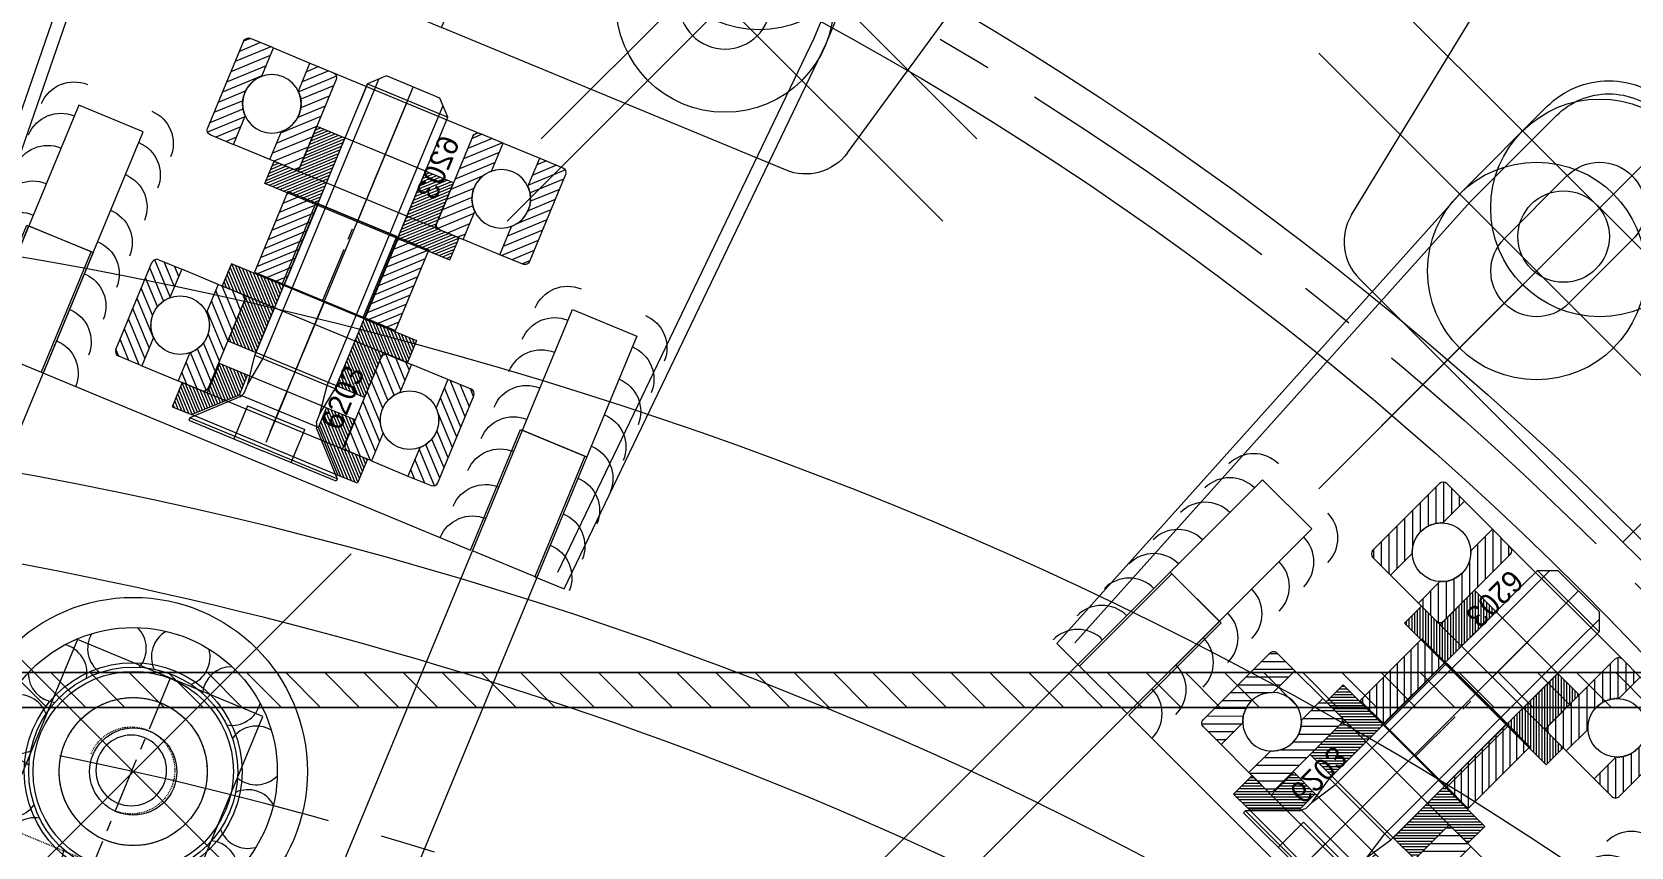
# Model space of a CAD drawing. Extents: x -3873 to 164127, y 7129 to 96529.
# Drawn here: x 84140.7 to 84324.3, y 64538.1 to 64631.7 of the extents above; entities that cross this region are included whole.
import ezdxf

# ---------------------------------------------------------------- set-up
doc = ezdxf.new("R2010")
doc.units = 0
doc.header["$PDMODE"] = 35
doc.header["$PDSIZE"] = 25
for name, pattern in [('CENTER', [50.8, 31.75, -6.35, 6.35, -6.35]), ('CENTRE', [50.8, 31.75, -6.35, 6.35, -6.35]), ('DASHED', [0.2068, 0.1655, -0.0413])]:
    doc.linetypes.add(name, pattern=pattern)
doc.layers.get('0').update_dxf_attribs({"linetype": 'CONTINUOUS'})
doc.layers.add('LAYOUT Kromeka', color=1, linetype='CONTINUOUS', lineweight=5)
pattern_1 = [(45, (-51801.0656, 3983.2469), (-1.122532015, 1.122532015), [])]
pattern_2 = [(135, (-61698.3186, -18096.7604), (-2.24506403, -2.24506403), [])]

# ---------------------------------------------------------------- blocks, each defined once
blk = doc.blocks.new('kilavuz-air-ust')
at = {"linetype": 'Continuous', "ltscale": 2}
for points, knots in [([(-132.1, -93.32, 36.52), (-124.22, -93.1, 36.52), (-116.34, -93.14, 36.52), (-101.74, -93.68, 36.52), (-94.99, -94.12, 36.52), (-82.99, -95.23, 36.52), (-77.72, -95.84, 36.52), (-67.25, -97.27, 36.52), (-62.05, -98.09, 36.52), (-49.79, -100.31, 36.52), (-42.77, -101.79, 36.52), (-28.35, -105.27, 36.52), (-20.96, -107.29, 36.52), (-6.39, -111.77, 36.52), (0.78, -114.21, 36.52), (14.86, -119.47, 36.52), (21.76, -122.29, 36.52), (35.31, -128.26, 36.52), (41.95, -131.42, 36.52), (54.93, -138.03, 36.52), (61.27, -141.49, 36.52), (79.88, -152.27, 36.52), (91.7, -160, 36.52), (114.18, -176.27, 36.52), (124.85, -184.83, 36.52), (143.15, -200.86, 36.52), (150.96, -208.23, 36.52), (165.95, -223.32, 36.52), (173.11, -231.05, 36.52), (186.84, -246.78, 36.52), (193.4, -254.79, 36.52), (207.41, -272.96, 36.52), (214.72, -283.17, 36.52), (228.57, -303.93, 36.52), (235.12, -314.48, 36.52), (247.5, -335.85, 36.52), (253.34, -346.68, 36.52), (264.37, -368.61, 36.52), (269.56, -379.7, 36.52), (279.33, -402.11, 36.52), (283.92, -413.44, 36.52), (292.5, -436.3, 36.52), (296.51, -447.83, 36.52), (305.55, -476.03, 36.52), (310.31, -492.79, 36.52), (318.74, -526.61, 36.52), (322.42, -543.68, 36.52), (325.91, -562.7, 36.52), (326.24, -564.53, 36.52), (327.21, -570.03, 36.52), (327.84, -573.7, 36.52), (328.63, -578.52, 36.52), (328.81, -579.66, 36.52), (329.15, -581.78, 36.52), (329.3, -582.75, 36.52), (329.53, -584.23, 36.52), (329.61, -584.73, 36.52), (329.76, -585.71, 36.52), (329.83, -586.18, 36.52), (330.05, -587.62, 36.52), (330.18, -588.56, 36.52), (330.44, -590.6, 36.52), (330.57, -591.69, 36.52), (330.83, -594.18, 36.52), (330.96, -595.57, 36.52), (331.22, -598.8, 36.52), (331.35, -600.63, 36.52), (331.77, -607.25, 36.52), (332.05, -613.01, 36.52), (332.38, -621.79, 36.52), (332.43, -623.09, 36.52), (332.56, -627.13, 36.52), (332.66, -630.03, 36.52), (332.79, -634.66, 36.52), (332.84, -636.23, 36.52), (332.95, -640.39, 36.52), (333.02, -643.1, 36.52), (333.08, -645.4, 36.52)], [0, 0, 0, 0, 0.036533, 0.036533, 0.067928, 0.067928, 0.092676, 0.092676, 0.117424, 0.117424, 0.151278, 0.151278, 0.187913, 0.187913, 0.224548, 0.224548, 0.261183, 0.261183, 0.297817, 0.297817, 0.334452, 0.334452, 0.407721, 0.407721, 0.480991, 0.480991, 0.540076, 0.540076, 0.599161, 0.599161, 0.658246, 0.658246, 0.730999, 0.730999, 0.803752, 0.803752, 0.876505, 0.876505, 0.949258, 0.949258, 1.022011, 1.022011, 1.094764, 1.094764, 1.198431, 1.198431, 1.302097, 1.302097, 1.313136, 1.313136, 1.335214, 1.335214, 1.342067, 1.342067, 1.347928, 1.347928, 1.350909, 1.350909, 1.353891, 1.353891, 1.359853, 1.359853, 1.365683, 1.365683, 1.371514, 1.371514, 1.377344, 1.377344, 1.389897, 1.389897, 1.391978, 1.391978, 1.396139, 1.396139, 1.398159, 1.398159, 1.401334, 1.401334, 1.401334, 1.401334]), ([(-131.83, -103.32, 36.52), (-124.32, -103.11, 36.52), (-116.82, -103.14, 36.52), (-102.89, -103.64, 36.52), (-96.46, -104.04, 36.52), (-83.35, -105.23, 36.52), (-76.69, -106.02, 36.52), (-63.47, -107.97, 36.52), (-56.9, -109.13, 36.52), (-43.89, -111.79, 36.52), (-37.46, -113.3, 36.52), (-24.74, -116.63, 36.52), (-18.46, -118.47, 36.52), (-6.07, -122.44, 36.52), (0.03, -124.58, 36.52), (12.05, -129.13, 36.52), (17.96, -131.55, 36.52), (32.57, -137.96, 36.52), (41.13, -142.11, 36.52), (57.75, -150.92, 36.52), (65.82, -155.58, 36.52), (81.45, -165.33, 36.52), (89.02, -170.43, 36.52), (107.91, -184.04, 36.52), (118.88, -192.84, 36.52), (138.42, -210.06, 36.52), (147.13, -218.4, 36.52), (162.16, -233.92, 36.52), (168.62, -241.02, 36.52), (181.04, -255.47, 36.52), (186.99, -262.82, 36.52), (199.76, -279.47, 36.52), (206.44, -288.82, 36.52), (219.59, -308.45, 36.52), (226.01, -318.75, 36.52), (238.35, -339.96, 36.52), (244.26, -350.9, 36.52), (255.42, -373.05, 36.52), (260.66, -384.27, 36.52), (272.38, -411.23, 36.52), (278.58, -427.09, 36.52), (289.86, -459.23, 36.52), (294.95, -475.51, 36.52), (304.07, -508.4, 36.52), (308.1, -525.01, 36.52), (312.27, -544.84, 36.52), (312.9, -547.92, 36.52), (314.73, -557.18, 36.52), (315.89, -563.36, 36.52), (317.35, -571.7, 36.52), (317.71, -573.83, 36.52), (318.28, -577.21, 36.52), (318.48, -578.45, 36.52), (318.86, -580.77, 36.52), (319.03, -581.85, 36.52), (319.33, -583.73, 36.52), (319.46, -584.52, 36.52), (319.66, -585.8, 36.52), (319.73, -586.29, 36.52), (319.88, -587.23, 36.52), (319.95, -587.68, 36.52), (320.17, -589.21, 36.52), (320.32, -590.26, 36.52), (320.58, -592.33, 36.52), (320.69, -593.31, 36.52), (320.91, -595.55, 36.52), (321.03, -596.81, 36.52), (321.26, -599.73, 36.52), (321.38, -601.39, 36.52), (321.86, -608.93, 36.52), (322.22, -616.71, 36.52), (322.61, -628.83, 36.52), (322.65, -630.03, 36.52), (322.76, -633.74, 36.52), (322.84, -636.36, 36.52), (322.97, -641.37, 36.52), (323.03, -643.67, 36.52), (323.09, -645.69, 36.52)], [0, 0, 0, 0, 0.035766, 0.035766, 0.066568, 0.066568, 0.098779, 0.098779, 0.13099, 0.13099, 0.163202, 0.163202, 0.195413, 0.195413, 0.227624, 0.227624, 0.259835, 0.259835, 0.308584, 0.308584, 0.357333, 0.357333, 0.406082, 0.406082, 0.483154, 0.483154, 0.551093, 0.551093, 0.606202, 0.606202, 0.661312, 0.661312, 0.729146, 0.729146, 0.801471, 0.801471, 0.876134, 0.876134, 0.950797, 0.950797, 1.053674, 1.053674, 1.156552, 1.156552, 1.259429, 1.259429, 1.27832, 1.27832, 1.316101, 1.316101, 1.32908, 1.32908, 1.33663, 1.33663, 1.343198, 1.343198, 1.348022, 1.348022, 1.350955, 1.350955, 1.353887, 1.353887, 1.361017, 1.361017, 1.366435, 1.366435, 1.371852, 1.371852, 1.377269, 1.377269, 1.393438, 1.393438, 1.395152, 1.395152, 1.398581, 1.398581, 1.401334, 1.401334, 1.401334, 1.401334])]:
    blk.add_open_spline(points, degree=3, knots=knots, dxfattribs=at)
at = {"linetype": 'CENTER', "ltscale": 2}
blk.add_open_spline([(-131.97, -98.32, 36.52), (-124.33, -98.11, 36.52), (-116.7, -98.14, 36.52), (-103.58, -98.61, 36.52), (-98.08, -98.94, 36.52), (-87.72, -99.78, 36.52), (-82.87, -100.28, 36.52), (-73.22, -101.47, 36.52), (-68.42, -102.15, 36.52), (-54.05, -104.51, 36.52), (-44.54, -106.46, 36.52), (-28.9, -110.32, 36.52), (-22.67, -112.03, 36.52), (-10.35, -115.76, 36.52), (-4.27, -117.78, 36.52), (7.7, -122.08, 36.52), (13.59, -124.37, 36.52), (27.28, -130.08, 36.52), (34.99, -133.61, 36.52), (50.03, -141.08, 36.52), (57.36, -145.02, 36.52), (74.68, -155.02, 36.52), (84.46, -161.27, 36.52), (102.86, -174.09, 36.52), (111.5, -180.63, 36.52), (126.05, -192.51, 36.52), (132.1, -197.74, 36.52), (143.83, -208.41, 36.52), (149.51, -213.86, 36.52), (162.16, -226.61, 36.52), (169.02, -233.99, 36.52), (184.38, -251.53, 36.52), (192.67, -261.81, 36.52), (206.58, -280.41, 36.52), (212.38, -288.65, 36.52), (223.47, -305.32, 36.52), (228.75, -313.74, 36.52), (238.86, -330.76, 36.52), (243.68, -339.37, 36.52), (252.9, -356.78, 36.52), (257.3, -365.58, 36.52), (267.82, -387.85, 36.52), (273.68, -401.42, 36.52), (284.55, -428.92, 36.52), (289.55, -442.83, 36.52), (298.74, -470.93, 36.52), (302.93, -485.13, 36.52), (310.52, -513.76, 36.52), (313.92, -528.2, 36.52), (317.59, -545.88, 36.52), (318.22, -549.04, 36.52), (320.08, -558.52, 36.52), (321.24, -564.86, 36.52), (322.57, -572.56, 36.52), (322.8, -573.92, 36.52), (323.48, -577.98, 36.52), (323.92, -580.69, 36.52), (324.45, -584.09, 36.52), (324.56, -584.78, 36.52), (324.82, -586.48, 36.52), (324.97, -587.43, 36.52), (325.24, -589.35, 36.52), (325.37, -590.33, 36.52), (325.65, -592.71, 36.52), (325.8, -594.14, 36.52), (326.11, -597.58, 36.52), (326.27, -599.59, 36.52), (326.59, -604.39, 36.52), (326.74, -607.18, 36.52), (327.24, -617.34, 36.52), (327.57, -626.36, 36.52), (327.96, -640.79, 36.52), (328.02, -643.34, 36.52), (328.09, -645.54, 36.52)], degree=3, knots=[0, 0, 0, 0, 0.035866, 0.035866, 0.06185, 0.06185, 0.084892, 0.084892, 0.107934, 0.107934, 0.154268, 0.154268, 0.185597, 0.185597, 0.216926, 0.216926, 0.248256, 0.248256, 0.290883, 0.290883, 0.33351, 0.33351, 0.394325, 0.394325, 0.452591, 0.452591, 0.496469, 0.496469, 0.540347, 0.540347, 0.59739, 0.59739, 0.673588, 0.673588, 0.7326, 0.7326, 0.791328, 0.791328, 0.850056, 0.850056, 0.908783, 0.908783, 0.997459, 0.997459, 1.086135, 1.086135, 1.174811, 1.174811, 1.263486, 1.263486, 1.28271, 1.28271, 1.321156, 1.321156, 1.329347, 1.329347, 1.345729, 1.345729, 1.349852, 1.349852, 1.356021, 1.356021, 1.362189, 1.362189, 1.369262, 1.369262, 1.376334, 1.376334, 1.383407, 1.383407, 1.398316, 1.398316, 1.401334, 1.401334, 1.401334, 1.401334], dxfattribs=at)
blk = doc.blocks.new('AIR-SENSORU-UST')
at = {"linetype": 'Continuous', "ltscale": 0.5}
h = blk.add_hatch(dxfattribs=at)
h.set_pattern_fill('ANSI31', color=256, angle=90, style=0)
h.set_pattern_definition([(135, (6446.3593, -16022.2816), (-2.24506403, -2.24506403), [])])
h.paths.add_polyline_path([(1943.87, -594.74), (1947.87, -594.74), (1947.87, 596.42), (1943.87, 596.42)])
at = {"linetype": 'Continuous', "ltscale": 0.2}
for p, q in [((1947.87, 600.42), (1947.87, -598.74)), ((1943.87, -594.74), (1943.87, 596.42)), ((1947.87, -594.74), (1947.87, 596.42))]:
    blk.add_line(p, q, dxfattribs=at)
at = {"linetype": 'Continuous', "ltscale": 0.2, "elevation": 10.95}
blk.add_lwpolyline([(1943.87, -594.74), (1947.87, -594.74), (1947.87, 596.42), (1943.87, 596.42)], close=True, dxfattribs=at)
blk = doc.blocks.new('disli-M4-T192-ust')
at = {"linetype": 'Continuous'}
for radius in [389, 380]:
    blk.add_circle((0, 0), radius, dxfattribs=at)
at = {"linetype": 'CENTER'}
blk.add_circle((0, 0), 385, dxfattribs=at)
blk = doc.blocks.new('kepce-yeni-ust')
for p in [(-16.87, 42.77), (-16.49, -42.73)]:
    blk.add_line(p, (-16.49, 0.02))
at = {"linetype": 'CENTRE', "ltscale": 0.2}
blk.add_line((-16.49, 0.02, 73.03), (-135.9, 0.02, 73.03), dxfattribs=at)
at = {"linetype": 'Continuous', "ltscale": 0.2}
blk.add_line((-21.04, -48.55), (-128.87, -74.75), dxfattribs=at)
at = {"ltscale": 0.2}
blk.add_lwpolyline([(-16.49, 0.02), (-16.49, 0.02)], dxfattribs=at)
blk.add_lwpolyline([(-16.49, 0.02), (-16.49, 0.02)], dxfattribs=at)
blk.add_circle((-36.49, -29.58, -73.03), 5.25)
blk.add_arc((-22.49, -42.73), 6, 284, 0)
blk = doc.blocks.new('6203 burcu-yan')
at = {"linetype": 'Continuous', "ltscale": 0.2}
for radius in [11.5, 5.01]:
    blk.add_circle((0, 0), radius, dxfattribs=at)
at = {"linetype": 'DASHED', "ltscale": 0.2}
blk.add_circle((0, 0), 8.5, dxfattribs=at)
at = {"linetype": 'Continuous', "ltscale": 0.2}
blk.add_point((0, 0), dxfattribs=at)
blk = doc.blocks.new('araba-govde-YENI-ust')
at = {"ltscale": 0.2}
h = blk.add_hatch(dxfattribs=at)
h.set_pattern_fill('ANSI31', color=256, scale=0.5, style=0)
h.set_pattern_definition(pattern_1)
h.paths.add_polyline_path([(-15.02, 14.59), (4.97, 14.59), (4.97, 18.19), (-80.02, 18.06), (-80.02, 14.59), (-60.02, 14.59), (-60.02, 13.66), (-15.02, 13.66)])
h = blk.add_hatch(dxfattribs=at)
h.set_pattern_fill('ANSI31', color=256, scale=0.5, style=0)
h.set_pattern_definition(pattern_1)
h.paths.add_polyline_path([(-80.02, -14.21), (-80.02, -17.68), (4.97, -17.81), (4.97, -14.21), (-15.02, -14.21), (-15.02, -13.28), (-60.02, -13.28), (-60.02, -14.21)])
at = {"linetype": 'DASHED', "ltscale": 0.2}
for p, q in [((-94.11, 11.7, 83.99), (-94.11, -11.32, 83.99)), ((-9, 11.7, -36.52), (-9, -11.32, -36.52)), ((-1, 11.7, -36.52), (-1, -11.32, -36.52))]:
    blk.add_line(p, q, dxfattribs=at)
at = {"linetype": 'Continuous', "ltscale": 0.2}
for p, q in [((-8, 11.7, 109.55), (-8, -11.32, 109.55)), ((-2, 11.7, 109.55), (-2, -11.32, 109.55))]:
    blk.add_line(p, q, dxfattribs=at)
at = {"linetype": 'CENTRE', "ltscale": 0.2}
for p, q in [((-5, 11.7, -109.55), (-5, -11.32, 109.55)), ((-117.11, 0.19, 146.07), (4.97, 0.19))]:
    blk.add_line(p, q, dxfattribs=at)
at = {"linetype": 'Continuous', "ltscale": 0.2, "elevation": 109.55}
for points in [[(-80.03, -17.81), (-80.03, 18.19), (4.97, 18.19), (4.97, -17.81)], [(-117.11, -11.32), (-117.11, 11.7), (4.97, 11.7), (4.97, -11.32)]]:
    blk.add_lwpolyline(points, close=True, dxfattribs=at)
at = {"linetype": 'Continuous', "ltscale": 0.2}
for points, elevation in [([(-80.03, 18.19), (-80.02, 14.64)], 146.07), ([(-80.02, 18.19), (-80.02, 14.59), (-60.02, 14.59), (-60.02, 13.66), (-15.02, 13.66), (-15.02, 14.59), (4.97, 14.59), (4.97, 18.19), (-80.03, 18.06)], 109.55), ([(-80.02, -17.81), (-80.02, -14.21), (-60.02, -14.21), (-60.02, -13.28), (-15.02, -13.28), (-15.02, -14.21), (4.97, -14.21), (4.97, -17.81), (-80.03, -17.68)], 109.55)]:
    blk.add_lwpolyline(points, dxfattribs=dict(at, elevation=elevation))
for points in [[(-80.02, 14.64), (-80.02, 14.59), (-60.02, 14.59), (-60.02, 13.66), (-15.02, 13.66), (-15.02, 14.59), (4.97, 14.59)], [(-80.02, -14.21), (-80.02, -14.21), (-60.02, -14.21), (-60.02, -13.28), (-15.02, -13.28), (-15.02, -14.21), (4.97, -14.21)]]:
    blk.add_lwpolyline(points, dxfattribs=at)
blk.add_circle((-105.59, 0.26, 182.58), 4.06, dxfattribs=at)
at = {"linetype": 'DASHED', "ltscale": 0.2}
blk.add_arc((-105.59, 0.26, 182.58), 5, 90, 0, dxfattribs=at)
blk = doc.blocks.new('6203-ust')
at = {"ltscale": 0.5}
for radius in [20, 16.54, 12, 8.5]:
    blk.add_circle((0, 0), radius, dxfattribs=at)
at = {"linetype": 'Continuous', "ltscale": 0.2}
for centre, start, end in [((-7.13, 12.34), 342.8888, 67.9516), ((0, 14.25), 142.0484, 227.1112), ((0, 14.25), 312.8888, 37.9516), ((7.12, 12.34), 112.0484, 197.1112), ((-7.13, 12.34), 172.0484, 257.1112), ((7.12, 12.34), 282.8888, 7.9516), ((-12.34, 7.12), 12.8888, 97.9516), ((12.34, 7.12), 82.0484, 167.1112), ((-12.34, 7.12), 202.0484, 287.1112), ((12.34, 7.12), 252.8888, 337.9516), ((-14.25, 0), 42.8888, 127.9516), ((14.25, 0), 52.0484, 137.1112), ((-14.25, 0), 232.0484, 317.1112), ((14.25, 0), 222.8888, 307.9516), ((-12.34, -7.13), 72.8888, 157.9516), ((12.34, -7.13), 22.0484, 107.1112), ((-12.34, -7.13), 262.0484, 347.1112), ((-7.13, -12.34), 102.8888, 187.9516), ((7.12, -12.34), 352.0484, 77.1112), ((12.34, -7.13), 192.8888, 277.9516), ((-7.13, -12.34), 292.0484, 17.1112), ((0, -14.25), 132.8888, 217.9516), ((0, -14.25), 322.0484, 47.1112), ((7.12, -12.34), 162.8888, 247.9516)]:
    blk.add_arc(centre, 3.37, start, end, dxfattribs=at)
at = {"linetype": 'Continuous', "ltscale": 0.2, "insert": (-4.36, -16.84), "char_height": 2.5, "width": 18.5007, "attachment_point": 1}
blk.add_mtext('{6203}', dxfattribs=at)
blk = doc.blocks.new('6203-yan')
for p, q in [((-6, 16.86, -36.52), (-2.86, 20, -36.52)), ((-6, 18.13, -36.52), (-4.13, 20, -36.52)), ((-6, 19.39, -36.52), (-5.39, 20, -36.52)), ((-6, 16.54, -36.52), (-6, 19.4, -36.52)), ((-5.4, 20, -36.52), (5.4, 20, -36.52)), ((-5.05, 16.54, -36.52), (-1.59, 20, -36.52)), ((-3.78, 16.54, -36.52), (-0.32, 20, -36.52)), ((-2.51, 16.54, -36.52), (0.95, 20, -36.52)), ((-0.17, 17.62, -36.52), (2.21, 20, -36.52)), ((0.96, 17.48, -36.52), (3.48, 20, -36.52)), ((1.83, 17.08, -36.52), (4.75, 20, -36.52)), ((2.56, 16.54, -36.52), (5.83, 19.82, -36.52)), ((3.82, 16.54, -36.52), (6, 18.72, -36.52)), ((6, 19.4, -36.52), (6, 16.54, -36.52)), ((-2.48, 16.54, -36.52), (-6, 16.54, -36.52)), ((-6, 16.54, -36.52), (-6, 12, -36.52)), ((6, 16.54, -36.52), (2.48, 16.54, -36.52)), ((5.09, 16.54, -36.52), (6, 17.45, -36.52)), ((6, 12, -36.52), (6, 16.54, -36.52)), ((-2.51, 12, -36.52), (-6, 12, -36.52)), ((-6, 12, -36.52), (-6, 9.1, -36.52)), ((-6, 9.65, -36.52), (-3.65, 12, -36.52)), ((-6, 10.92, -36.52), (-4.92, 12, -36.52)), ((-5.76, 8.62, -36.52), (-2.45, 11.93, -36.52)), ((-4.62, 8.5, -36.52), (-1.75, 11.37, -36.52)), ((-0.81, 8.5, -36.52), (2.69, 12, -36.52)), ((0.46, 8.5, -36.52), (3.96, 12, -36.52)), ((1.72, 8.5, -36.52), (5.22, 12, -36.52)), ((6, 12, -36.52), (2.51, 12, -36.52)), ((2.99, 8.5, -36.52), (6, 11.51, -36.52)), ((6, 9.1, -36.52), (6, 12, -36.52)), ((-3.35, 8.5, -36.52), (-0.86, 10.99, -36.52)), ((-2.08, 8.5, -36.52), (0.31, 10.89, -36.52)), ((4.26, 8.5, -36.52), (6, 10.24, -36.52)), ((-6, 9.1), (-6, -9.1)), ((-5.4, 8.5, -36.52), (5.4, 8.5, -36.52)), ((5.54, 8.52, -36.52), (5.98, 8.96, -36.52)), ((6, -9.1), (6, 9.1)), ((-6, 0), (6, 0)), ((-6, -11.9, -36.52), (-2.6, -8.5, -36.52)), ((-6, -10.63, -36.52), (-3.87, -8.5, -36.52)), ((-6, -9.37, -36.52), (-5.13, -8.5, -36.52)), ((-6, -12, -36.52), (-6, -9.1, -36.52)), ((-5.4, -8.5, -36.52), (5.4, -8.5, -36.52)), ((-4.83, -12, -36.52), (-1.33, -8.5, -36.52)), ((-3.56, -12, -36.52), (-0.06, -8.5, -36.52)), ((-1.55, -11.25, -36.52), (1.21, -8.5, -36.52)), ((0.1, -10.88, -36.52), (2.47, -8.5, -36.52)), ((1.16, -11.08, -36.52), (3.74, -8.5, -36.52)), ((1.99, -11.52, -36.52), (5.01, -8.5, -36.52)), ((2.78, -12, -36.52), (5.94, -8.84, -36.52)), ((6, -9.1, -36.52), (6, -12, -36.52)), ((4.05, -12, -36.52), (6, -10.05, -36.52)), ((-6, -12, -36.52), (-6, -16.54, -36.52)), ((-2.51, -12, -36.52), (-6, -12, -36.52)), ((6, -12, -36.52), (2.51, -12, -36.52)), ((5.31, -12, -36.52), (6, -11.31, -36.52)), ((6, -16.54, -36.52), (6, -12, -36.52)), ((-6, -16.54, -36.52), (-6, -19.4, -36.52)), ((-2.48, -16.54, -36.52), (-6, -16.54, -36.52)), ((-6, -18.64, -36.52), (-3.9, -16.54, -36.52)), ((-6, -17.37, -36.52), (-5.17, -16.54, -36.52)), ((-5.87, -19.78, -36.52), (-2.63, -16.54, -36.52)), ((-4.82, -20, -36.52), (-1.88, -17.05, -36.52)), ((-3.55, -20, -36.52), (-1.02, -17.46, -36.52)), ((-2.29, -20, -36.52), (0.09, -17.62, -36.52)), ((-1.02, -20, -36.52), (2.06, -16.92, -36.52)), ((0.25, -20, -36.52), (3.71, -16.54, -36.52)), ((1.52, -20, -36.52), (4.98, -16.54, -36.52)), ((6, -16.54, -36.52), (2.48, -16.54, -36.52)), ((2.79, -20, -36.52), (6, -16.79, -36.52)), ((4.05, -20, -36.52), (6, -18.05, -36.52)), ((6, -19.4, -36.52), (6, -16.54, -36.52)), ((-5.4, -20, -36.52), (5.4, -20, -36.52)), ((5.32, -20, -36.52), (6, -19.32, -36.52))]:
    blk.add_line(p, q)
for centre in [(0, 14.25, -36.52), (0, -14.25, -36.52)]:
    blk.add_circle(centre, 3.37)
for centre, radius, start, end in [((-5.4, 19.4, -36.52), 0.6, 90, 180), ((5.4, 19.4, -36.52), 0.6, 0, 90), ((0, 14.25), 3.37, 135.6758, 137.2485), ((0, 14.25), 3.37, 132.0758, 133.8758), ((0, 14.25), 3.37, 128.4758, 130.2758), ((0, 14.25), 3.37, 124.8758, 126.6758), ((0, 14.25), 3.37, 121.2758, 123.0758), ((0, 14.25), 3.37, 117.6758, 119.4758), ((0, 14.25), 3.37, 114.0758, 115.8758), ((0, 14.25), 3.37, 110.4758, 112.2758), ((0, 14.25), 3.37, 106.8758, 108.6758), ((0, 14.25), 3.37, 103.2758, 105.0758), ((0, 14.25), 3.37, 99.6758, 101.4758), ((0, 14.25), 3.37, 96.0758, 97.8758), ((0, 14.25), 3.37, 92.4758, 94.2758), ((0, 14.25), 3.37, 88.8758, 90.6758), ((0, 14.25), 3.37, 85.2758, 87.0758), ((0, 14.25), 3.37, 81.6758, 83.4758), ((0, 14.25), 3.37, 78.0758, 79.8758), ((0, 14.25), 3.37, 74.4758, 76.2758), ((0, 14.25), 3.37, 70.8758, 72.6758), ((0, 14.25), 3.37, 67.2758, 69.0758), ((0, 14.25), 3.37, 63.6758, 65.4758), ((0, 14.25), 3.37, 60.0758, 61.8758), ((0, 14.25), 3.37, 56.4758, 58.2758), ((0, 14.25), 3.37, 52.8758, 54.6758), ((0, 14.25), 3.37, 49.2758, 51.0758), ((0, 14.25), 3.37, 45.6758, 47.4758), ((0, 14.25), 3.37, 42.7515, 43.8758), ((0, 14.25), 3.37, 221.8331, 223.4166), ((0, 14.25), 3.37, 225.2166, 227.0166), ((0, 14.25), 3.37, 228.8166, 230.6166), ((0, 14.25), 3.37, 232.4166, 234.2166), ((0, 14.25), 3.37, 236.0166, 237.8166), ((0, 14.25), 3.37, 239.6166, 241.4166), ((0, 14.25), 3.37, 243.2166, 245.0166), ((0, 14.25), 3.37, 246.8166, 248.6166), ((0, 14.25), 3.37, 250.4166, 252.2166), ((0, 14.25), 3.37, 286.4166, 288.2166), ((0, 14.25), 3.37, 290.0166, 291.8166), ((0, 14.25), 3.37, 293.6166, 295.4166), ((0, 14.25), 3.37, 297.2166, 299.0166), ((0, 14.25), 3.37, 300.8166, 302.6166), ((0, 14.25), 3.37, 304.4166, 306.2166), ((0, 14.25), 3.37, 308.0166, 309.8166), ((0, 14.25), 3.37, 311.6166, 313.4166), ((0, 14.25), 3.37, 315.2166, 318.1669), ((0, 14.25), 3.37, 254.0166, 255.8166), ((0, 14.25), 3.37, 257.6166, 259.4166), ((0, 14.25), 3.37, 261.2166, 263.0166), ((0, 14.25), 3.37, 264.8166, 266.6166), ((0, 14.25), 3.37, 268.4166, 270.2166), ((0, 14.25), 3.37, 272.0166, 273.8166), ((0, 14.25), 3.37, 275.6166, 277.4166), ((0, 14.25), 3.37, 279.2166, 281.0166), ((0, 14.25), 3.37, 282.8166, 284.6166), ((-5.4, 9.1, -36.52), 0.6, 180, 270), ((5.4, 9.1, -36.52), 0.6, 270, 0), ((-5.4, -9.1, -36.52), 0.6, 90, 180), ((5.4, -9.1, -36.52), 0.6, 0, 90), ((0, -14.25), 3.37, 102.8166, 104.6166), ((0, -14.25), 3.37, 99.2166, 101.0166), ((0, -14.25), 3.37, 95.6166, 97.4166), ((0, -14.25), 3.37, 92.0166, 93.8166), ((0, -14.25), 3.37, 88.4166, 90.2166), ((0, -14.25), 3.37, 84.8166, 86.6166), ((0, -14.25), 3.37, 81.2166, 83.0166), ((0, -14.25), 3.37, 77.6166, 79.4166), ((0, -14.25), 3.37, 74.0166, 75.8166), ((0, -14.25), 3.37, 135.2166, 138.1669), ((0, -14.25), 3.37, 131.6166, 133.4166), ((0, -14.25), 3.37, 128.0166, 129.8166), ((0, -14.25), 3.37, 124.4166, 126.2166), ((0, -14.25), 3.37, 120.8166, 122.6166), ((0, -14.25), 3.37, 117.2166, 119.0166), ((0, -14.25), 3.37, 113.6166, 115.4166), ((0, -14.25), 3.37, 110.0166, 111.8166), ((0, -14.25), 3.37, 106.4166, 108.2166), ((0, -14.25), 3.37, 70.4166, 72.2166), ((0, -14.25), 3.37, 66.8166, 68.6166), ((0, -14.25), 3.37, 63.2166, 65.0166), ((0, -14.25), 3.37, 59.6166, 61.4166), ((0, -14.25), 3.37, 56.0166, 57.8166), ((0, -14.25), 3.37, 52.4166, 54.2166), ((0, -14.25), 3.37, 48.8166, 50.6166), ((0, -14.25), 3.37, 45.2166, 47.0166), ((0, -14.25), 3.37, 41.8331, 43.4166), ((0, -14.25), 3.37, 222.7515, 223.8758), ((0, -14.25), 3.37, 225.6758, 227.4758), ((0, -14.25), 3.37, 229.2758, 231.0758), ((0, -14.25), 3.37, 232.8758, 234.6758), ((0, -14.25), 3.37, 236.4758, 238.2758), ((0, -14.25), 3.37, 240.0758, 241.8758), ((0, -14.25), 3.37, 243.6758, 245.4758), ((0, -14.25), 3.37, 247.2758, 249.0758), ((0, -14.25), 3.37, 250.8758, 252.6758), ((0, -14.25), 3.37, 254.4758, 256.2758), ((0, -14.25), 3.37, 258.0758, 259.8758), ((0, -14.25), 3.37, 261.6758, 263.4758), ((0, -14.25), 3.37, 265.2758, 267.0758), ((0, -14.25), 3.37, 268.8758, 270.6758), ((0, -14.25), 3.37, 272.4758, 274.2758), ((0, -14.25), 3.37, 276.0758, 277.8758), ((0, -14.25), 3.37, 279.6758, 281.4758), ((0, -14.25), 3.37, 283.2758, 285.0758), ((0, -14.25), 3.37, 286.8758, 288.6758), ((0, -14.25), 3.37, 290.4758, 292.2758), ((0, -14.25), 3.37, 294.0758, 295.8758), ((0, -14.25), 3.37, 297.6758, 299.4758), ((0, -14.25), 3.37, 301.2758, 303.0758), ((0, -14.25), 3.37, 304.8758, 306.6758), ((0, -14.25), 3.37, 308.4758, 310.2758), ((0, -14.25), 3.37, 312.0758, 313.8758), ((0, -14.25), 3.37, 315.6758, 317.2485), ((-5.4, -19.4, -36.52), 0.6, 180, 270), ((5.4, -19.4, -36.52), 0.6, 270, 0)]:
    blk.add_arc(centre, radius, start, end)
at = {"linetype": 'Continuous', "ltscale": 0.2, "insert": (-4.27, -4.9, -36.52), "char_height": 2.5, "width": 15.8062, "attachment_point": 1}
blk.add_mtext('{6203}', dxfattribs=at)
blk = doc.blocks.new('6203 burcu-ust')
at = {"linetype": 'Continuous', "ltscale": 0.2}
h = blk.add_hatch(dxfattribs=at)
h.set_pattern_fill('ANSI31', color=256, scale=0.1, angle=90, style=0)
h.set_pattern_definition([(135, (-24387.67994, -11654.08303), (-0.224506403, -0.224506403), [])])
h.paths.add_polyline_path([(0, 11.5), (2.75, 11.5), (2.75, 8.5), (8.34, 8.5), (8.34, 5.01), (0, 5)])
h.paths.add_polyline_path([(0, -5), (0, -11.49), (2.75, -11.49), (2.75, -8.49), (8.34, -8.49), (8.34, -4.99)])
for p, q in [((0, -5), (0, 5)), ((8.34, -4.99), (8.34, 5.01))]:
    blk.add_line(p, q, dxfattribs=at)
at = {"linetype": 'CENTRE', "ltscale": 0.2}
blk.add_line((0, 0), (8.34, 0), dxfattribs=at)
at = {"linetype": 'Continuous', "ltscale": 0.2}
for points in [[(0, 11.5), (2.75, 11.5), (2.75, 8.5), (8.34, 8.5), (8.34, 5.01), (0, 5), (0, 11.5)], [(0, -5), (0, -11.49), (2.75, -11.49), (2.75, -8.49), (8.34, -8.49), (8.34, -4.99), (0, -5)]]:
    blk.add_lwpolyline(points, dxfattribs=at)
blk = doc.blocks.new('6203 yuksuk-ust')
at = {"linetype": 'Continuous', "ltscale": 0.2}
h = blk.add_hatch(dxfattribs=at)
h.set_pattern_fill('ANSI31', color=256, scale=0.1, angle=90, style=0)
h.set_pattern_definition([(135, (-24386.41534, -11543.984), (-0.224506403, -0.224506403), [])])
h.paths.add_polyline_path([(0, 4.9), (0, 8.4), (3.66, 8.4), (3.66, 11.5), (6.66, 11.5), (6.65, 9.11), (2.44, 4.9)])
h.paths.add_polyline_path([(0, -4.9), (0, -8.4), (3.66, -8.4), (3.65, -11.5), (6.65, -11.5), (6.65, -9.11), (2.44, -4.9)])
for p, q in [((6.65, -9.11), (6.65, 9.11)), ((0, -4.9), (0, 4.9)), ((2.44, -4.9), (2.44, 4.9))]:
    blk.add_line(p, q, dxfattribs=at)
at = {"linetype": 'CENTRE', "ltscale": 0.2}
blk.add_line((0, 0), (6.65, 0), dxfattribs=at)
at = {"linetype": 'Continuous', "ltscale": 0.2}
for points in [[(0, 4.9), (0, 8.4), (3.66, 8.4), (3.66, 11.5), (6.66, 11.5), (6.65, 9.11), (2.44, 4.9), (0, 4.9)], [(0, -4.9), (0, -8.4), (3.66, -8.4), (3.65, -11.5), (6.65, -11.5), (6.65, -9.11), (2.44, -4.9), (0, -4.9)]]:
    blk.add_lwpolyline(points, dxfattribs=at)
blk = doc.blocks.new('M10-40-havsa basli-imbus-yan')
for p, q in [((-3.33, 45.19), (-5, 43.52)), ((-3.98, 41.21), (-3.98, 44.54)), ((3.33, 45.19), (-3.33, 45.19)), ((0, 2.33, -21.91), (0, 45.19)), ((5, 43.52), (3.33, 45.19)), ((3.98, 41.21), (3.98, 44.54)), ((-5, 41.21), (-5, 43.52)), ((-5, 43.52), (-5, 41.21)), ((-5, 43.52), (5, 43.52)), ((5, 41.21), (5, 43.52)), ((-5, 9.75, -21.91), (-5, 41.21)), ((-3.98, 9.75, -21.91), (-3.98, 41.21)), ((3.98, 9.75, -21.91), (3.98, 41.21)), ((5, 9.75, -21.91), (5, 41.21)), ((-4.46, 6.41, -21.91), (-5, 9.75, -21.91)), ((5, 9.75), (-5, 9.75)), ((-4.46, 6.41, -21.91), (-3.98, 9.75, -21.91)), ((4.46, 6.41, -21.91), (3.98, 9.75, -21.91)), ((4.46, 6.41, -21.91), (5, 9.75, -21.91)), ((-4.46, 5.41, -21.91), (-4.46, 6.41, -21.91)), ((4.46, 5.41, -21.91), (4.46, 6.41, -21.91)), ((-4.75, 4.71, -21.91), (-9.17, 0.29, -21.91)), ((-3.55, 4.1, -21.91), (-3.55, 0, -21.91)), ((-3.55, 4.1, -21.91), (3.55, 4.1, -21.91)), ((3.55, 0, -21.91), (3.55, 4.1, -21.91)), ((4.75, 4.71, -21.91), (9.17, 0.29, -21.91)), ((-9.17, 0.29), (-9.17, 0)), ((-1.33, 0.29, -21.91), (-9.17, 0.29, -21.91)), ((-9.17, 0, -21.91), (0, 0, -21.91)), ((1.33, 0.29), (-1.33, 0.29)), ((9.17, 0, -21.91), (0, 0, -21.91)), ((9.17, 0.29, -21.91), (1.33, 0.29, -21.91)), ((9.17, 0.29), (9.17, 0))]:
    blk.add_line(p, q)
for centre, start, end in [((-6.38, 5.8, -21.91), 326.2599, 348.7444), ((2.83, 4.32, -21.91), 11.2529, 33.7428)]:
    blk.add_arc(centre, 1.96, start, end)
at = {"text_generation_flag": 2, "flags": 9}
blk.add_attdef('COPYRIGHT', (0, 0.29), '', height=0.000000000167, rotation=180, dxfattribs=at)
blk = doc.blocks.new('carrier-tablasi-ust')
at = {"linetype": 'Continuous', "ltscale": 0.2}
for points in [[(-83.41, 42.85), (-69.38, 42.85), (0, 38.68), (0, 34.66), (-14.99, 34.66), (-14.99, 26.67), (0, 26.67), (0, -26.67), (-14.99, -26.67), (-14.99, -34.66), (0, -34.66), (0, -38.34), (-69.38, -42.14), (-83.41, -42.14, -0.414214), (-93.41, -32.14), (-93.41, 32.85, -0.414214), (-83.41, 42.85, 0)], [(-1.5, -36.92), (-69.42, -40.64), (-83.41, -40.64, -0.414214), (-91.91, -32.14), (-91.91, 32.85, -0.414214), (-83.41, 41.35), (-69.43, 41.35), (-1.5, 37.27)]]:
    blk.add_lwpolyline(points, format="xyb", dxfattribs=at)
for points, elevation in [([(-79.41, 35.6), (-69.17, 35.6, -1), (-69.17, 25.1), (-79.41, 25.1, -1), (-79.41, 35.6)], -36.52), ([(-79.41, -24.39), (-69.17, -24.39, -1), (-69.17, -34.89), (-79.41, -34.89, -1), (-79.41, -24.39)], -18.26)]:
    blk.add_lwpolyline(points, format="xyb", dxfattribs=dict(at, elevation=elevation))
at = {"linetype": 'Continuous', "ltscale": 0.2, "elevation": 171.63}
blk.add_lwpolyline([(-30.04, 4.97), (-19.97, 4.97), (-19.97, -5.08), (-30.04, -5.08)], close=True, dxfattribs=at)
at = {"linetype": 'Continuous', "ltscale": 0.2}
for p in [(-79.41, 30.35, -36.52), (-69.17, 30.35, -18.26), (-79.41, -29.64, -36.52), (-69.17, -29.64, -18.26)]:
    blk.add_point(p, dxfattribs=at)
blk = doc.blocks.new('tarti-kolu-YENI-ust')
at = {"linetype": 'Continuous', "ltscale": 0.2}
h = blk.add_hatch(dxfattribs=at)
h.set_pattern_fill('ANSI31', color=256, angle=90, style=0)
h.set_pattern_definition(pattern_2)
h.paths.add_polyline_path([(94, 34.66), (94, 26.67), (82.74, 26.67), (82.74, 34.66)])
h.paths.add_polyline_path([(74.74, 34.66), (74.74, 26.67), (63.74, 26.67), (63.74, 34.66)])
at = {"ltscale": 0.2}
h = blk.add_hatch(dxfattribs=at)
h.set_pattern_fill('ANSI31', color=256, scale=0.25, style=0)
h.set_pattern_definition([(45, (-50720.6366, 3219.0636), (-0.561266008, 0.561266008), [])])
h.paths.add_polyline_path([(-30, 4.95), (-20, 4.95), (-20, 8.71), (-30, 8.71)])
h = blk.add_hatch(dxfattribs=at)
h.set_pattern_fill('ANSI31', color=256, scale=0.25, style=0)
h.set_pattern_definition([(45, (-50720.6226, 3205.29726), (-0.561266008, 0.561266008), [])])
h.paths.add_polyline_path([(-29.99, -8.82), (-19.98, -8.82), (-19.98, -5.05), (-29.99, -5.05)])
at = {"linetype": 'Continuous', "ltscale": 0.2}
h = blk.add_hatch(dxfattribs=at)
h.set_pattern_fill('ANSI31', color=256, angle=90, style=0)
h.set_pattern_definition(pattern_2)
h.paths.add_polyline_path([(94, -34.66), (94, -26.67), (82.74, -26.67), (82.74, -34.66)])
h.paths.add_polyline_path([(74.74, -34.66), (74.74, -26.67), (63.74, -26.67), (63.74, -34.66)])
at = {"linetype": 'CENTRE', "ltscale": 0.2}
blk.add_line((-20.01, 0.21, 208.14), (-30, 0.21, 208.14), dxfattribs=at)
at = {"linetype": 'Continuous', "ltscale": 0.2}
for points, elevation in [([(94, 34.66), (94, 26.67), (-29.99, 26.67), (-29.99, 34.66)], -36.52), ([(-14.99, 26.67), (0, 26.67), (0, 34.66), (-14.99, 34.66)], -1124777.88), ([(94, 34.66), (94, 26.67), (63.74, 26.67), (63.74, 34.66)], -36.52), ([(74.74, 34.66), (74.74, 26.67), (63.74, 26.67), (63.74, 34.66)], -36.52), ([(94, 34.66), (94, 26.67), (82.74, 26.67), (82.74, 34.66)], -36.52), ([(-30.01, 8.71), (-20, 8.71), (-20, 4.95), (-30.01, 4.95)], 208.14), ([(-30, 8.71), (-20, 8.71), (-20, -8.82), (-30, -8.82)], 208.14), ([(-30, 8.71), (-20, 8.71), (-20, -8.82), (-30, -8.82)], 208.14), ([(-30, -5.05), (-20, -5.05), (-20, -8.82), (-30, -8.82)], 208.14), ([(94, -34.66), (94, -26.67), (-29.99, -26.67), (-29.99, -34.66)], -36.52), ([(-14.99, -34.66), (0, -34.66), (0, -26.67), (-14.99, -26.67)], -36.52), ([(94, -34.66), (94, -26.67), (63.74, -26.67), (63.74, -34.66)], -36.52), ([(74.74, -34.66), (74.74, -26.67), (63.74, -26.67), (63.74, -34.66)], -36.52), ([(94, -34.66), (94, -26.67), (82.74, -26.67), (82.74, -34.66)], -36.52)]:
    blk.add_lwpolyline(points, close=True, dxfattribs=dict(at, elevation=elevation))
for centre, start, end in [((-28.54, 34.66, 36.52), 90, 180), ((-24.64, 34.66, 36.52), 90, 180), ((-20.65, 34.66, 36.52), 90, 180), ((-16.22, 34.66, 36.52), 90, 180), ((-12.32, 34.66, 36.52), 90, 180), ((-8.33, 34.66, 36.52), 90, 180), ((-3.9, 34.66, 36.52), 90, 180), ((0, 34.66, 36.52), 90, 180), ((-28.54, 26.67, 36.52), 180, 270), ((-24.64, 26.67, 36.52), 180, 270), ((-20.65, 26.67, 36.52), 180, 270), ((-16.22, 26.67, 36.52), 180, 270), ((-12.32, 26.67, 36.52), 180, 270), ((-8.33, 26.67, 36.52), 180, 270), ((-3.9, 26.67, 36.52), 180, 270), ((0, 26.67, 36.52), 180, 270), ((-28.54, -26.67, 36.52), 90, 180), ((-24.64, -26.67, 36.52), 90, 180), ((-20.65, -26.67, 36.52), 90, 180), ((-16.22, -26.67, 36.52), 90, 180), ((-12.32, -26.67, 36.52), 90, 180), ((-8.33, -26.67, 36.52), 90, 180), ((-3.9, -26.67, 36.52), 90, 180), ((0, -26.67, 36.52), 90, 180), ((-28.54, -34.66, 36.52), 180, 270), ((-24.64, -34.66, 36.52), 180, 270), ((-20.65, -34.66, 36.52), 180, 270), ((-16.22, -34.66, 36.52), 180, 270), ((-12.32, -34.66, 36.52), 180, 270), ((-8.33, -34.66, 36.52), 180, 270), ((-3.9, -34.66, 36.52), 180, 270), ((0, -34.66, 36.52), 180, 270)]:
    blk.add_arc(centre, 4.02, start, end, dxfattribs=at)
at = {"linetype": 'Continuous'}
blk.add_blockref('carrier-tablasi-ust', (0, 0.26, 36.52), dxfattribs=at)
blk = doc.blocks.new('carrier-takimi-ust')
at = {"linetype": 'Continuous'}
for name, p in [('kepce-yeni-ust', (-78.13, -0.4, 146.07)), ('tarti-kolu-YENI-ust', (-40.46, 0, 474.71)), ('araba-govde-YENI-ust', (103.41, -0.39, 255.61))]:
    blk.add_blockref(name, p, dxfattribs=at)
at = {"linetype": 'Continuous', "ltscale": 0.2}
for name, p in [('6203-yan', (-79.08, 0, 281.18)), ('6203 burcu-ust', (-60.33, 0, 281.18)), ('6203 yuksuk-ust', (-49.23, 0, 281.18))]:
    blk.add_blockref(name, p, dxfattribs=at)
at = {"linetype": 'Continuous', "ltscale": 0.2, "xscale": -1}
for name, p in [('6203-yan', (-51.57, 0, 281.18)), ('6203 burcu-ust', (-70.33, 0, 281.18)), ('6203 burcu-yan', (-2.15, -0.39, 463.76))]:
    blk.add_blockref(name, p, dxfattribs=at)
at = {"linetype": 'Continuous', "ltscale": 0.2, "xscale": -1.000000000000002, "rotation": 90}
for name, p in [('6203-ust', (-2.15, -0.39, 463.76)), ('M10-40-havsa basli-imbus-yan', (-41.87, 0, 303.09))]:
    blk.add_blockref(name, p, dxfattribs=at)
blk = doc.blocks.new('kam-tablasi-6-inch')
at = {"linetype": 'Continuous', "ltscale": 0.2}
for centre, major_axis, ratio, end_param in [((0, 0.42), (0, -406.8), 0.773056, 6.283185), ((0, 0.42), (0, -381.8), 0.759506, 6.283185), ((-3.1, -0.33), (-3.1, -372.68), 0.743354, 6.305592)]:
    blk.add_ellipse(centre, major_axis=major_axis, ratio=ratio, start_param=3.141593, end_param=end_param, dxfattribs=at)
at = {"linetype": 'CENTER'}
blk.add_ellipse((0, 0.42), major_axis=(0, 350.89), ratio=0.738157, start_param=0, end_param=3.141593, dxfattribs=at)
blk.add_ellipse((0, 0.42), major_axis=(0, 350.89), ratio=0.738157, start_param=0, end_param=3.141593, dxfattribs=at)
blk = doc.blocks.new('mil-ORTA-yeni-ust')
at = {"linetype": 'Continuous', "rotation": 315.0000000000001}
blk.add_blockref('carrier-takimi-ust', (-206.96, 206.96, -390.73), dxfattribs=at)
at = {"linetype": 'Continuous'}
blk.add_blockref('kam-tablasi-6-inch', (0, 0), dxfattribs=at)
blk.add_blockref('disli-M4-T192-ust', (0, 0))
at = {"linetype": 'Continuous', "xscale": -0.9999999999999997, "rotation": 157.499999999999}
blk.add_blockref('carrier-takimi-ust', (-245.94, 101.45, -463.76), dxfattribs=at)
blk = doc.blocks.new('rehenger-6-8-ust')
at = {"linetype": 'Continuous', "ltscale": 0.2, "xscale": -1}
for name, p in [('kilavuz-air-ust', (-151.442, 669.838, 36.516)), ('AIR-SENSORU-UST', (1688.728, -0.105))]:
    blk.add_blockref(name, p, dxfattribs=at)
at = {"linetype": 'Continuous'}
for name in ['mil-ORTA-yeni-ust', 'kam-tablasi-6-inch']:
    blk.add_blockref(name, (0, 0), dxfattribs=at)

msp = doc.modelspace()

# ---------------------------------------------------------------- block references
at = {"layer": 'LAYOUT Kromeka', "ltscale": 2500, "rotation": 270}
msp.add_blockref('rehenger-6-8-ust', (84049.73, 64299.03, -15419959.69), dxfattribs=at)

doc.saveas('drawing.dxf')
